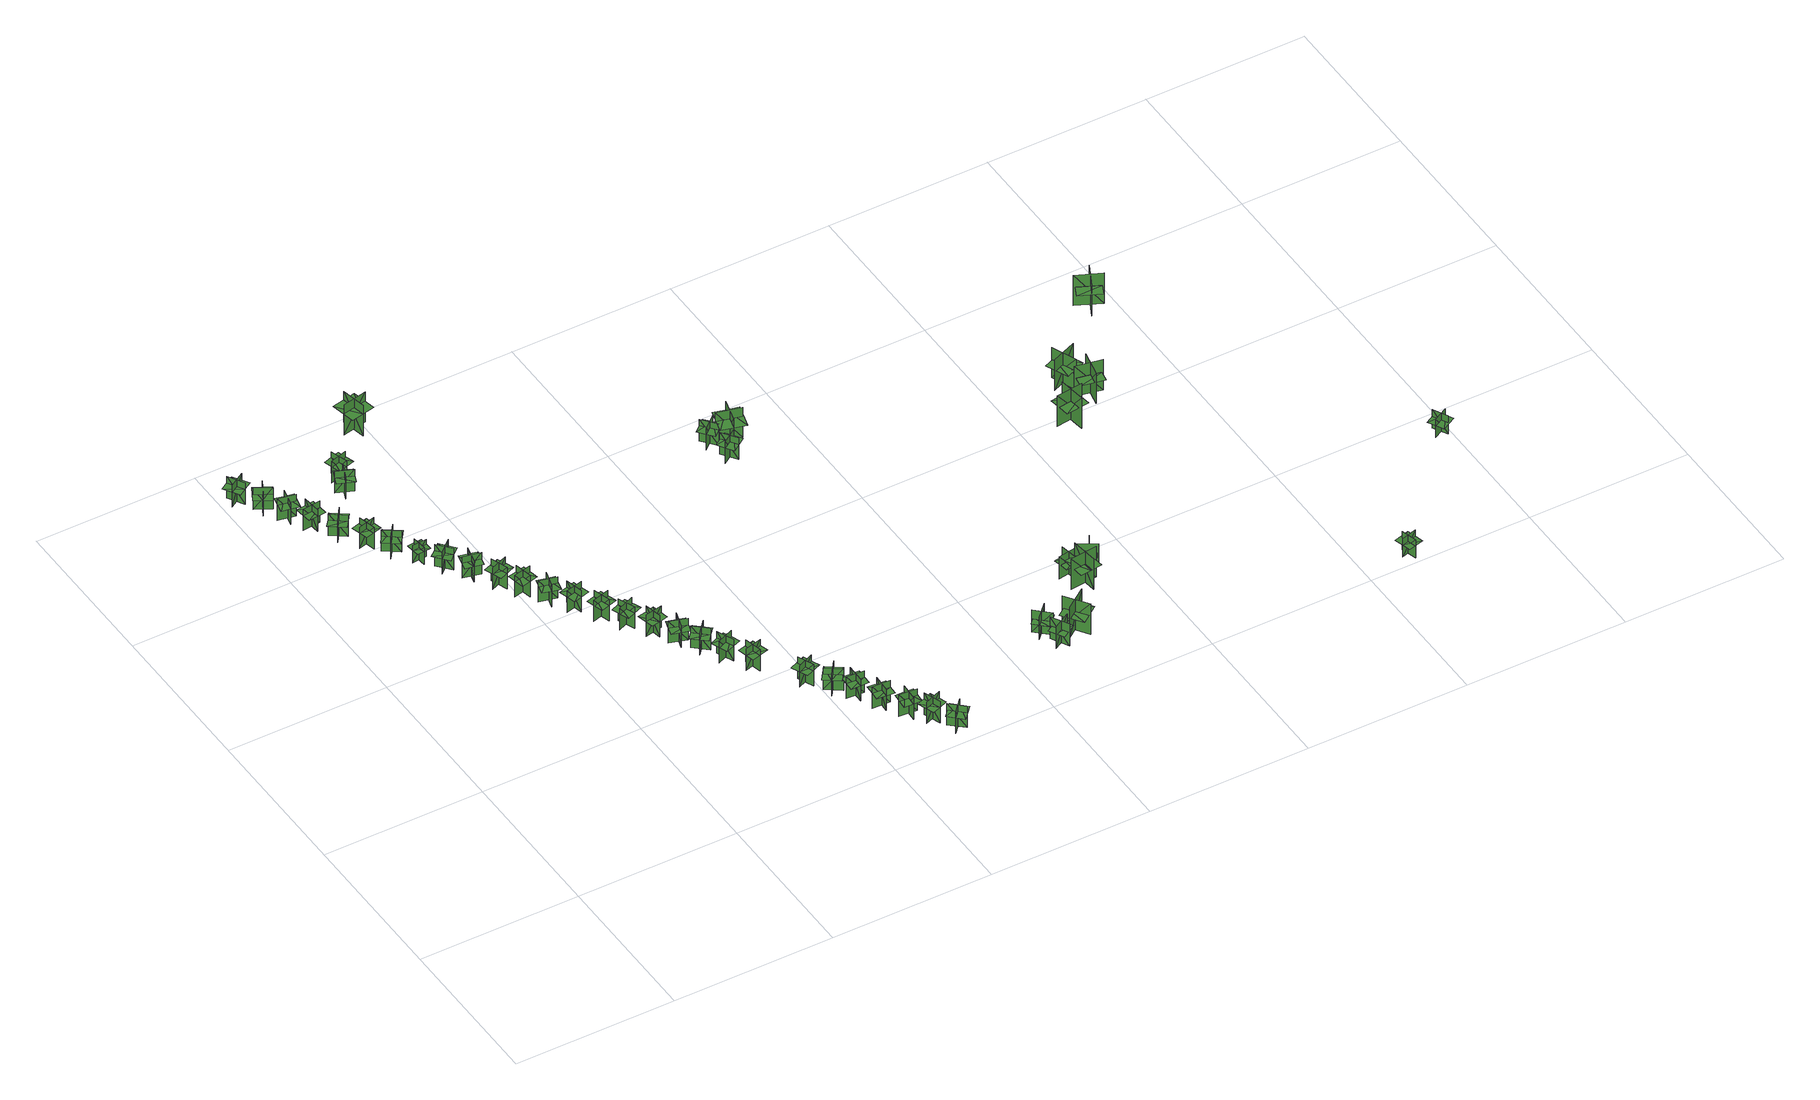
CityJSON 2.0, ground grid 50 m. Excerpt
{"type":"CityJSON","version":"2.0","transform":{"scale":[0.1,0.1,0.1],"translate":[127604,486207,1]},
"CityObjects":{
"tree1":{"type":"SolitaryVegetationObject","geometry":[{"type":"MultiSurface","lod":"1","boundaries":[[[0,1,2]],[[0,2,3]],[[4,5,6]],[[4,6,7]],[[8,9,10]],[[8,10,11]],[[8,11,12]],[[8,12,13]]]}]},
"tree2":{"type":"SolitaryVegetationObject","geometry":[{"type":"MultiSurface","lod":"1","boundaries":[[[14,15,16]],[[14,16,17]],[[18,19,20]],[[18,20,21]],[[22,23,24]],[[22,24,25]],[[22,25,26]],[[22,26,27]]]}]},
"tree3":{"type":"SolitaryVegetationObject","geometry":[{"type":"MultiSurface","lod":"1","boundaries":[[[28,29,30]],[[28,30,31]],[[32,33,34]],[[32,34,35]],[[36,37,38]],[[36,38,39]],[[36,39,40]],[[36,40,41]]]}]},
"tree4":{"type":"SolitaryVegetationObject","geometry":[{"type":"MultiSurface","lod":"1","boundaries":[[[42,43,44]],[[42,44,45]],[[46,47,48]],[[46,48,49]],[[50,51,52]],[[50,52,53]],[[50,53,54]],[[50,54,55]]]}]},
"tree5":{"type":"SolitaryVegetationObject","geometry":[{"type":"MultiSurface","lod":"1","boundaries":[[[56,57,58]],[[56,58,59]],[[60,61,62]],[[60,62,63]],[[64,65,66]],[[64,66,67]],[[64,67,68]],[[64,68,69]]]}]},
"tree6":{"type":"SolitaryVegetationObject","geometry":[{"type":"MultiSurface","lod":"1","boundaries":[[[70,71,72]],[[70,72,73]],[[74,75,76]],[[74,76,77]],[[78,79,80]],[[78,80,81]],[[78,81,82]],[[78,82,83]]]}]},
"tree7":{"type":"SolitaryVegetationObject","geometry":[{"type":"MultiSurface","lod":"1","boundaries":[[[84,85,86]],[[84,86,87]],[[88,89,90]],[[88,90,91]],[[92,93,94]],[[92,94,95]],[[92,95,96]],[[92,96,97]]]}]},
"tree8":{"type":"SolitaryVegetationObject","geometry":[{"type":"MultiSurface","lod":"1","boundaries":[[[98,99,100]],[[98,100,101]],[[102,103,104]],[[102,104,105]],[[106,107,108]],[[106,108,109]],[[106,109,110]],[[106,110,111]]]}]},
"tree9":{"type":"SolitaryVegetationObject","geometry":[{"type":"MultiSurface","lod":"1","boundaries":[[[112,113,114]],[[112,114,115]],[[116,117,118]],[[116,118,119]],[[120,121,122]],[[120,122,123]],[[120,123,124]],[[120,124,125]]]}]},
"tree10":{"type":"SolitaryVegetationObject","geometry":[{"type":"MultiSurface","lod":"1","boundaries":[[[126,127,128]],[[126,128,129]],[[130,131,132]],[[130,132,133]],[[134,135,136]],[[134,136,137]],[[134,137,138]],[[134,138,139]]]}]},
"tree11":{"type":"SolitaryVegetationObject","geometry":[{"type":"MultiSurface","lod":"1","boundaries":[[[140,141,142]],[[140,142,143]],[[144,145,146]],[[144,146,147]],[[148,149,150]],[[148,150,151]],[[148,151,152]],[[148,152,153]]]}]},
"tree12":{"type":"SolitaryVegetationObject","geometry":[{"type":"MultiSurface","lod":"1","boundaries":[[[154,155,156]],[[154,156,157]],[[158,159,160]],[[158,160,161]],[[162,163,164]],[[162,164,165]],[[162,165,166]],[[162,166,167]]]}]},
"tree13":{"type":"SolitaryVegetationObject","geometry":[{"type":"MultiSurface","lod":"1","boundaries":[[[168,169,170]],[[168,170,171]],[[172,173,174]],[[172,174,175]],[[176,177,178]],[[176,178,179]],[[176,179,180]],[[176,180,181]]]}]},
"tree14":{"type":"SolitaryVegetationObject","geometry":[{"type":"MultiSurface","lod":"1","boundaries":[[[182,183,184]],[[182,184,185]],[[186,187,188]],[[186,188,189]],[[190,191,192]],[[190,192,193]],[[190,193,194]],[[190,194,195]]]}]},
"tree15":{"type":"SolitaryVegetationObject","geometry":[{"type":"MultiSurface","lod":"1","boundaries":[[[196,197,198]],[[196,198,199]],[[200,201,202]],[[200,202,203]],[[204,205,206]],[[204,206,207]],[[204,207,208]],[[204,208,209]]]}]},
"tree16":{"type":"SolitaryVegetationObject","geometry":[{"type":"MultiSurface","lod":"1","boundaries":[[[210,211,212]],[[210,212,213]],[[214,215,216]],[[214,216,217]],[[218,219,220]],[[218,220,221]],[[218,221,222]],[[218,222,223]]]}]},
"tree17":{"type":"SolitaryVegetationObject","geometry":[{"type":"MultiSurface","lod":"1","boundaries":[[[224,225,226]],[[224,226,227]],[[228,229,230]],[[228,230,231]],[[232,233,234]],[[232,234,235]],[[232,235,236]],[[232,236,237]]]}]},
"tree18":{"type":"SolitaryVegetationObject","geometry":[{"type":"MultiSurface","lod":"1","boundaries":[[[238,239,240]],[[238,240,241]],[[242,243,244]],[[242,244,245]],[[246,247,248]],[[246,248,249]],[[246,249,250]],[[246,250,251]]]}]},
"tree19":{"type":"SolitaryVegetationObject","geometry":[{"type":"MultiSurface","lod":"1","boundaries":[[[252,253,254]],[[252,254,255]],[[256,257,258]],[[256,258,259]],[[260,261,262]],[[260,262,263]],[[260,263,264]],[[260,264,265]]]}]},
"tree20":{"type":"SolitaryVegetationObject","geometry":[{"type":"MultiSurface","lod":"1","boundaries":[[[266,267,268]],[[266,268,269]],[[270,271,272]],[[270,272,273]],[[274,275,276]],[[274,276,277]],[[274,277,278]],[[274,278,279]]]}]},
"tree21":{"type":"SolitaryVegetationObject","geometry":[{"type":"MultiSurface","lod":"1","boundaries":[[[280,281,282]],[[280,282,283]],[[284,285,286]],[[284,286,287]],[[288,289,290]],[[288,290,291]],[[288,291,292]],[[288,292,293]]]}]},
"tree22":{"type":"SolitaryVegetationObject","geometry":[{"type":"MultiSurface","lod":"1","boundaries":[[[294,295,296]],[[294,296,297]],[[298,299,300]],[[298,300,301]],[[302,303,304]],[[302,304,305]],[[302,305,306]],[[302,306,307]]]}]},
"tree23":{"type":"SolitaryVegetationObject","geometry":[{"type":"MultiSurface","lod":"1","boundaries":[[[308,309,310]],[[308,310,311]],[[312,313,314]],[[312,314,315]],[[316,317,318]],[[316,318,319]],[[316,319,320]],[[316,320,321]]]}]},
"tree24":{"type":"SolitaryVegetationObject","geometry":[{"type":"MultiSurface","lod":"1","boundaries":[[[322,323,324]],[[322,324,325]],[[326,327,328]],[[326,328,329]],[[330,331,332]],[[330,332,333]],[[330,333,334]],[[330,334,335]]]}]},
"tree25":{"type":"SolitaryVegetationObject","geometry":[{"type":"MultiSurface","lod":"1","boundaries":[[[336,337,338]],[[336,338,339]],[[340,341,342]],[[340,342,343]],[[344,345,346]],[[344,346,347]],[[344,347,348]],[[344,348,349]]]}]},
"tree26":{"type":"SolitaryVegetationObject","geometry":[{"type":"MultiSurface","lod":"1","boundaries":[[[350,351,352]],[[350,352,353]],[[354,355,356]],[[354,356,357]],[[358,359,360]],[[358,360,361]],[[358,361,362]],[[358,362,363]]]}]},
"tree27":{"type":"SolitaryVegetationObject","geometry":[{"type":"MultiSurface","lod":"1","boundaries":[[[364,365,366]],[[364,366,367]],[[368,369,370]],[[368,370,371]],[[372,373,374]],[[372,374,375]],[[372,375,376]],[[372,376,377]]]}]},
"tree28":{"type":"SolitaryVegetationObject","geometry":[{"type":"MultiSurface","lod":"1","boundaries":[[[378,379,380]],[[378,380,381]],[[382,383,384]],[[382,384,385]],[[386,387,388]],[[386,388,389]],[[386,389,390]],[[386,390,391]]]}]},
"tree29":{"type":"SolitaryVegetationObject","geometry":[{"type":"MultiSurface","lod":"1","boundaries":[[[392,393,394]],[[392,394,395]],[[396,397,398]],[[396,398,399]],[[400,401,402]],[[400,402,403]],[[400,403,404]],[[400,404,405]]]}]},
"tree30":{"type":"SolitaryVegetationObject","geometry":[{"type":"MultiSurface","lod":"1","boundaries":[[[406,407,408]],[[406,408,409]],[[410,411,412]],[[410,412,413]],[[414,415,416]],[[414,416,417]],[[414,417,418]],[[414,418,419]]]}]},
"tree31":{"type":"SolitaryVegetationObject","geometry":[{"type":"MultiSurface","lod":"1","boundaries":[[[420,421,422]],[[420,422,423]],[[424,425,426]],[[424,426,427]],[[428,429,430]],[[428,430,431]],[[428,431,432]],[[428,432,433]]]}]},
"tree32":{"type":"SolitaryVegetationObject","geometry":[{"type":"MultiSurface","lod":"1","boundaries":[[[434,435,436]],[[434,436,437]],[[438,439,440]],[[438,440,441]],[[442,443,444]],[[442,444,445]],[[442,445,446]],[[442,446,447]]]}]},
"tree33":{"type":"SolitaryVegetationObject","geometry":[{"type":"MultiSurface","lod":"1","boundaries":[[[448,449,450]],[[448,450,451]],[[452,453,454]],[[452,454,455]],[[456,457,458]],[[456,458,459]],[[456,459,460]],[[456,460,461]]]}]},
"tree34":{"type":"SolitaryVegetationObject","geometry":[{"type":"MultiSurface","lod":"1","boundaries":[[[462,463,464]],[[462,464,465]],[[466,467,468]],[[466,468,469]],[[470,471,472]],[[470,472,473]],[[470,474,475]],[[470,475,471]]]}]},
"tree35":{"type":"SolitaryVegetationObject","geometry":[{"type":"MultiSurface","lod":"1","boundaries":[[[476,477,478]],[[476,478,479]],[[480,481,482]],[[480,482,483]],[[484,485,486]],[[484,486,487]],[[484,488,489]],[[484,489,485]]]}]},
"tree36":{"type":"SolitaryVegetationObject","geometry":[{"type":"MultiSurface","lod":"1","boundaries":[[[490,491,492]],[[490,492,493]],[[494,495,496]],[[494,496,497]],[[498,499,500]],[[498,500,501]],[[498,501,502]],[[498,502,503]]]}]},
"tree37":{"type":"SolitaryVegetationObject","geometry":[{"type":"MultiSurface","lod":"1","boundaries":[[[504,505,506]],[[504,506,507]],[[508,509,510]],[[508,510,511]],[[512,513,514]],[[512,514,515]],[[512,516,517]],[[512,517,513]]]}]},
"tree38":{"type":"SolitaryVegetationObject","geometry":[{"type":"MultiSurface","lod":"1","boundaries":[[[518,519,520]],[[518,520,521]],[[522,523,524]],[[522,524,525]],[[526,527,528]],[[526,528,529]],[[526,530,531]],[[526,531,527]]]}]},
"tree39":{"type":"SolitaryVegetationObject","geometry":[{"type":"MultiSurface","lod":"1","boundaries":[[[532,533,534]],[[532,534,535]],[[536,537,538]],[[536,538,539]],[[540,541,542]],[[540,542,543]],[[540,544,545]],[[540,545,541]]]}]},
"tree40":{"type":"SolitaryVegetationObject","geometry":[{"type":"MultiSurface","lod":"1","boundaries":[[[546,547,548]],[[546,548,549]],[[550,551,552]],[[550,552,553]],[[554,555,556]],[[554,556,557]],[[554,558,559]],[[554,559,555]]]}]},
"tree41":{"type":"SolitaryVegetationObject","geometry":[{"type":"MultiSurface","lod":"1","boundaries":[[[560,561,562]],[[560,562,563]],[[564,565,566]],[[564,566,567]],[[568,569,570]],[[568,570,571]],[[568,572,573]],[[568,573,569]]]}]},
"tree42":{"type":"SolitaryVegetationObject","geometry":[{"type":"MultiSurface","lod":"1","boundaries":[[[574,575,576]],[[574,576,577]],[[578,579,580]],[[578,580,581]],[[582,583,584]],[[582,584,585]],[[582,586,587]],[[582,587,583]]]}]},
"tree43":{"type":"SolitaryVegetationObject","geometry":[{"type":"MultiSurface","lod":"1","boundaries":[[[588,589,590]],[[588,590,591]],[[592,593,594]],[[592,594,595]],[[596,597,598]],[[596,598,599]],[[596,600,601]],[[596,601,597]]]}]},
"tree44":{"type":"SolitaryVegetationObject","geometry":[{"type":"MultiSurface","lod":"1","boundaries":[[[602,603,604]],[[602,604,605]],[[606,607,608]],[[606,608,609]],[[610,611,612]],[[610,612,613]],[[610,613,614]],[[610,614,615]]]}]},
"tree45":{"type":"SolitaryVegetationObject","geometry":[{"type":"MultiSurface","lod":"1","boundaries":[[[616,617,618]],[[616,618,619]],[[620,621,622]],[[620,622,623]],[[624,625,626]],[[624,626,627]],[[624,628,629]],[[624,629,625]]]}]},
"tree46":{"type":"SolitaryVegetationObject","geometry":[{"type":"MultiSurface","lod":"1","boundaries":[[[630,631,632]],[[630,632,633]],[[634,635,636]],[[634,636,637]],[[638,639,640]],[[638,640,641]],[[638,641,642]],[[638,642,643]]]}]}
},
"vertices":[
[23,1842,14],[70,1871,14],[70,1871,91],[23,1842,91],[58,1833,14],[29,1881,14],[29,1881,91],[58,1833,91],[58,1833,69],[82,1848,69],[53,1895,69],[29,1881,69],[6,1866,69],[35,1819,69],
[66,1806,12],[114,1779,12],[114,1779,89],[66,1806,89],[76,1770,12],[103,1819,12],[103,1819,89],[76,1770,89],[76,1770,67],[100,1757,67],[127,1805,67],[103,1819,67],[78,1832,67],[52,1784,67],
[153,1724,12],[99,1735,12],[99,1735,88],[153,1724,88],[134,1755,12],[122,1701,12],[122,1701,88],[134,1755,88],[134,1755,67],[106,1761,67],[95,1707,67],[122,1701,67],[149,1695,67],[161,1749,67],
[170,1641,11],[164,1696,11],[164,1696,88],[170,1641,88],[193,1669,11],[138,1663,11],[138,1663,88],[193,1669,88],[193,1669,66],[190,1697,66],[135,1691,66],[138,1663,66],[141,1636,66],[196,1642,66],
[194,1575,10],[226,1620,10],[226,1620,87],[194,1575,87],[230,1580,10],[186,1613,10],[186,1613,87],[230,1580,87],[230,1580,66],[247,1603,66],[202,1636,66],[186,1613,66],[169,1591,66],[214,1558,66],
[250,1554,10],[264,1501,10],[264,1501,87],[250,1554,87],[231,1522,10],[285,1537,10],[285,1537,87],[231,1522,87],[231,1522,66],[238,1496,66],[292,1510,66],[285,1537,66],[277,1563,66],[224,1549,66],
[320,1450,11],[275,1482,11],[275,1482,87],[320,1450,87],[314,1486,11],[281,1442,11],[281,1442,87],[314,1486,87],[314,1486,66],[291,1503,66],[259,1458,66],[281,1442,66],[304,1425,66],[336,1470,66],
[341,1419,11],[346,1375,11],[346,1375,73],[341,1419,73],[323,1397,11],[367,1401,11],[367,1401,73],[323,1397,73],[323,1397,56],[325,1375,56],[369,1379,56],[367,1401,56],[365,1423,56],[320,1419,56],
[367,1317,11],[408,1354,11],[408,1354,88],[367,1317,88],[403,1315,11],[367,1356,11],[367,1356,88],[403,1315,88],[403,1315,67],[424,1333,67],[388,1375,67],[367,1356,67],[346,1338,67],[383,1296,67],
[404,1274,12],[458,1262,12],[458,1262,88],[404,1274,88],[424,1243,12],[436,1297,12],[436,1297,88],[424,1243,88],[424,1243,67],[451,1237,67],[463,1291,67],[436,1297,67],[409,1303,67],[397,1249,67],
[466,1225,12],[486,1173,12],[486,1173,89],[466,1225,89],[451,1191,12],[503,1212,12],[503,1212,89],[451,1191,89],[451,1191,67],[461,1165,67],[513,1186,67],[503,1212,67],[492,1237,67],[441,1217,67],
[325,1766,10],[304,1715,10],[304,1715,87],[325,1766,87],[291,1752,10],[342,1731,10],[342,1731,87],[291,1752,87],[291,1752,65],[281,1727,65],[332,1706,65],[342,1731,65],[353,1757,65],[302,1778,65],
[540,1147,12],[486,1135,12],[486,1135,89],[540,1147,89],[510,1167,12],[521,1113,12],[521,1113,89],[510,1167,89],[510,1167,67],[483,1161,67],[494,1107,67],[521,1113,67],[548,1119,67],[537,1173,67],
[358,1807,11],[305,1791,11],[305,1791,88],[358,1807,88],[325,1825,11],[341,1772,11],[341,1772,88],[325,1825,88],[325,1825,67],[299,1817,67],[315,1764,67],[341,1772,67],[368,1780,67],[352,1833,67],
[582,1070,12],[529,1083,12],[529,1083,89],[582,1070,89],[564,1101,12],[550,1048,12],[550,1048,89],[564,1101,89],[564,1101,68],[537,1108,68],[523,1055,68],[550,1048,68],[577,1041,68],[590,1095,68],
[608,989,12],[595,1043,12],[595,1043,89],[608,989,89],[627,1021,12],[574,1007,12],[574,1007,89],[627,1021,89],[627,1021,67],[620,1048,67],[567,1034,67],[574,1007,67],[581,980,67],[634,994,67],
[669,953,12],[616,937,12],[616,937,89],[669,953,89],[637,971,12],[653,918,12],[653,918,89],[637,971,89],[637,971,68],[610,963,68],[626,910,68],[653,918,68],[679,926,68],[663,979,68],
[710,894,11],[659,873,11],[659,873,88],[710,894,88],[676,909,11],[697,857,11],[697,857,88],[676,909,88],[676,909,67],[651,898,67],[671,847,67],[697,857,67],[723,868,67],[702,919,67],
[706,814,10],[760,825,10],[760,825,87],[706,814,87],[737,793,10],[726,847,10],[726,847,87],[737,793,87],[737,793,65],[764,799,65],[753,853,65],[726,847,65],[699,842,65],[710,788,65],
[765,728,8],[781,781,8],[781,781,85],[765,728,85],[798,745,8],[745,762,8],[745,762,85],[798,745,85],[798,745,63],[806,772,63],[753,788,63],[745,762,63],[737,735,63],[790,719,63],
[792,676,8],[828,718,8],[828,718,85],[792,676,85],[829,679,8],[787,715,8],[787,715,85],[829,679,85],[829,679,63],[847,700,63],[805,736,63],[787,715,63],[769,694,63],[811,658,63],
[858,609,8],[836,660,8],[836,660,85],[858,609,85],[872,643,8],[821,621,8],[821,621,85],[872,643,85],[872,643,63],[861,668,63],[810,647,63],[821,621,63],[831,596,63],[882,617,63],
[432,1936,16],[508,1952,16],[508,1952,124],[432,1936,124],[475,1907,16],[460,1983,16],[460,1983,124],[475,1907,124],[475,1907,94],[513,1915,94],[498,1991,94],[460,1983,94],[422,1975,94],[437,1899,94],
[885,589,8],[899,536,8],[899,536,85],[885,589,85],[866,557,8],[920,572,8],[920,572,85],[866,557,85],[866,557,63],[873,531,63],[927,545,63],[920,572,63],[912,599,63],[859,584,63],
[969,458,8],[990,408,8],[990,408,85],[969,458,85],[955,424,8],[1005,446,8],[1005,446,85],[955,424,85],[955,424,63],[966,399,63],[1016,421,63],[1005,446,63],[995,472,63],[944,450,63],
[1005,384,8],[1050,352,8],[1050,352,85],[1005,384,85],[1010,348,8],[1043,393,8],[1043,393,85],[1010,348,85],[1010,348,64],[1033,332,64],[1065,376,64],[1043,393,64],[1021,409,64],[988,364,64],
[1066,290,9],[1068,346,9],[1068,346,86],[1066,290,86],[1093,315,9],[1038,318,9],[1038,318,86],[1093,315,86],[1093,315,64],[1094,343,64],[1039,345,64],[1038,318,64],[1037,290,64],[1092,288,64],
[1104,220,9],[1108,275,9],[1108,275,86],[1104,220,86],[1132,244,9],[1077,248,9],[1077,248,86],[1132,244,86],[1132,244,64],[1134,272,64],[1079,276,64],[1077,248,64],[1075,221,64],[1130,216,64],
[1177,178,9],[1121,182,9],[1121,182,86],[1177,178,86],[1153,206,9],[1149,151,9],[1149,151,86],[1153,206,86],[1153,206,64],[1125,208,64],[1121,153,64],[1149,151,64],[1176,149,64],[1180,204,64],
[1170,118,9],[1222,137,9],[1222,137,86],[1170,118,86],[1203,102,9],[1184,154,9],[1184,154,86],[1203,102,86],[1203,102,65],[1229,112,65],[1210,164,65],[1184,154,65],[1158,145,65],[1178,93,65],
[1255,46,10],[1214,84,10],[1214,84,87],[1255,46,87],[1253,83,10],[1216,42,10],[1216,42,87],[1253,83,87],[1253,83,65],[1233,102,65],[1196,61,65],[1216,42,65],[1236,23,65],[1274,64,65],
[1294,1304,11],[1263,1350,11],[1263,1350,88],[1294,1304,88],[1301,1340,11],[1255,1309,11],[1255,1309,88],[1301,1340,88],[1301,1340,67],[1286,1363,67],[1240,1332,67],[1255,1309,67],[1271,1286,67],[1317,1317,67],
[1279,1382,11],[1243,1425,11],[1243,1425,88],[1279,1382,88],[1282,1419,11],[1240,1383,11],[1240,1383,88],[1282,1419,88],[1282,1419,67],[1264,1440,67],[1222,1405,67],[1240,1383,67],[1258,1362,67],[1300,1398,67],
[1607,291,11],[1650,250,11],[1650,250,89],[1607,291,89],[1608,254,11],[1608,254,89],[1649,297,89],[1649,297,11],[1611,290,59],[1649,254,59],[1666,272,59],[1628,308,59],[1594,272,59],[1632,236,59],
[1627,196,13],[1679,226,13],[1679,226,91],[1627,196,91],[1664,187,13],[1664,187,91],[1634,239,91],[1634,239,13],[1629,200,61],[1675,226,61],[1663,248,61],[1617,222,61],[1642,178,61],[1687,205,61],
[1351,1376,10],[1276,1396,10],[1276,1396,118],[1351,1376,118],[1325,1421,10],[1305,1346,10],[1305,1346,118],[1325,1421,118],[1325,1421,88],[1288,1431,88],[1268,1356,88],[1305,1346,88],[1343,1336,88],[1363,1411,88],
[1688,266,13],[1737,198,13],[1737,198,122],[1688,266,122],[1680,214,13],[1680,214,122],[1748,263,122],[1748,263,13],[1694,264,80],[1737,204,80],[1764,224,80],[1721,284,80],[1665,243,80],[1708,183,80],
[1841,447,12],[1782,437,12],[1782,437,90],[1841,447,90],[1810,468,12],[1810,468,90],[1820,409,90],[1820,409,12],[1838,444,60],[1786,435,60],[1790,411,60],[1842,420,60],[1833,469,60],[1781,460,60],
[1839,353,11],[1830,437,11],[1830,437,120],[1839,353,120],[1872,394,11],[1872,394,120],[1788,385,120],[1788,385,11],[1835,358,78],[1827,431,78],[1793,427,78],[1801,354,78],[1870,362,78],[1862,435,78],
[1865,419,12],[1896,471,12],[1896,471,90],[1865,419,90],[1901,429,12],[1901,429,90],[1849,460,90],[1849,460,12],[1865,424,60],[1891,469,60],[1871,481,60],[1844,436,60],[1886,411,60],[1913,456,60],
[2184,986,11],[2101,975,11],[2101,975,120],[2184,986,120],[2142,1018,11],[2142,1018,120],[2153,934,120],[2153,934,11],[2179,982,78],[2107,973,78],[2111,939,78],[2184,948,78],[2175,1017,78],[2102,1008,78],
[2192,1156,9],[2224,1079,9],[2224,1079,118],[2192,1156,118],[2172,1107,9],[2172,1107,118],[2250,1140,118],[2250,1140,9],[2197,1153,76],[2225,1085,76],[2257,1098,76],[2228,1166,76],[2164,1139,76],[2193,1071,76],
[2286,1041,9],[2204,1058,9],[2204,1058,118],[2286,1041,118],[2257,1085,9],[2257,1085,118],[2240,1003,118],[2240,1003,9],[2280,1039,76],[2208,1054,76],[2202,1020,76],[2274,1006,76],[2288,1074,76],[2216,1088,76],
[2637,63,11],[2651,14,11],[2651,14,75],[2637,63,75],[2622,36,11],[2622,36,75],[2670,50,75],[2670,50,11],[2622,36,53],[2629,10,53],[2678,23,53],[2670,50,53],[2663,76,53],[2614,62,53],
[2470,1340,11],[2394,1376,11],[2394,1376,120],[2470,1340,120],[2452,1389,11],[2452,1389,120],[2415,1314,120],[2415,1314,11],[2463,1339,79],[2397,1371,79],[2382,1340,79],[2448,1308,79],[2479,1371,79],[2413,1403,79],
[2989,404,9],[2965,449,9],[2965,449,74],[2989,404,74],[2997,434,9],[2997,434,74],[2953,410,74],[2953,410,9],[2997,434,51],[2984,458,51],[2940,434,51],[2953,410,51],[2966,386,51],[3010,410,51]
]}
